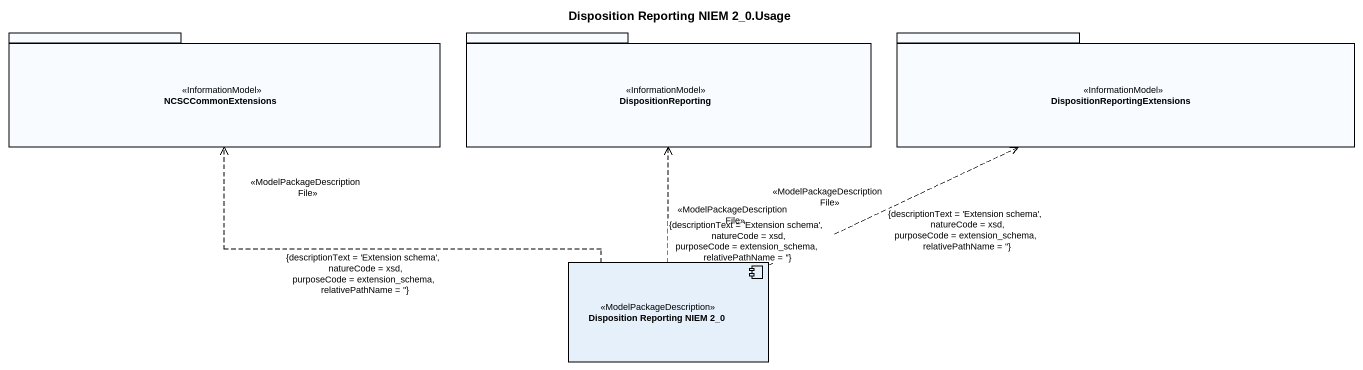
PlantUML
@startuml
title Disposition Reporting NIEM 2_0.Usage
package NCSCCommonExtensions <<InformationModel>> {
}
package DispositionReporting <<InformationModel>> {
}
package "DispositionReportingExtensions" as DispositionReportingExtensio <<InformationModel>> {
}
component "Disposition Reporting NIEM 2_0" as Disposition_Reporting_NIEM <<ModelPackageDescription>>
Disposition_Reporting_NIEM .left.> NCSCCommonExtensions : <<ModelPackageDescriptionFile>>\n{descriptionText = 'Extension schema', natureCode = xsd, purposeCode = extension_schema, relativePathName = ''}
Disposition_Reporting_NIEM .up.> DispositionReporting : <<ModelPackageDescriptionFile>>\n{descriptionText = 'Extension schema', natureCode = xsd, purposeCode = extension_schema, relativePathName = ''}
Disposition_Reporting_NIEM .right.> DispositionReportingExtensio : <<ModelPackageDescriptionFile>>\n{descriptionText = 'Extension schema', natureCode = xsd, purposeCode = extension_schema, relativePathName = ''}
@enduml
